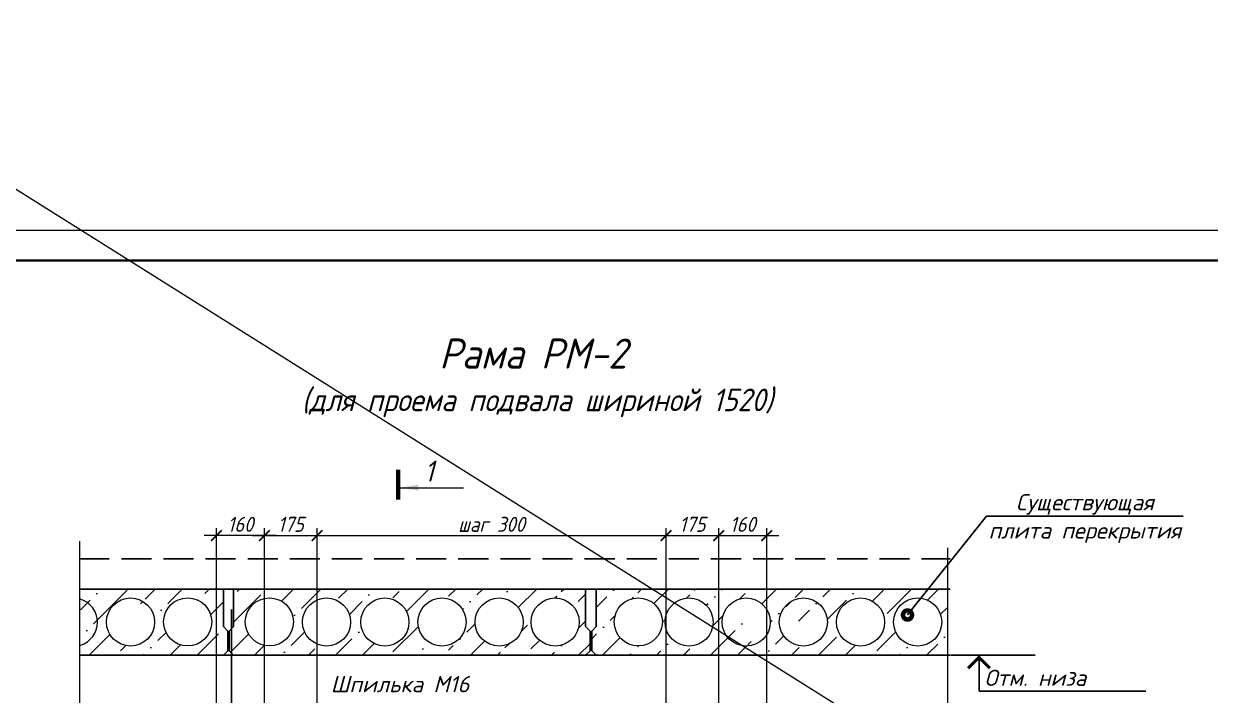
# Model space of a CAD drawing. Header units: millimetres. Extents: x 749182 to 2267578, y 70462 to 311449.
# Drawn here: x 2153255 to 2157200, y 202755 to 204988 of the extents above; entities that cross this region are included whole.
import ezdxf
from ezdxf.enums import TextEntityAlignment as Align

# ---------------------------------------------------------------- set-up
doc = ezdxf.new("R2010")
doc.units = ezdxf.units.MM
doc.linetypes.add('ГОСТ 2.303 4', pattern=[7, 5, -2, 0])
doc.layers.get('Defpoints').update_dxf_attribs({"color": 255})
for name, color, linetype, lineweight in [('1Стены', 252, 'Continuous', 25), ('монолит', 176, 'Continuous', 50), ('Размер', 7, 'Continuous', 13), ('размеры', 7, 'Continuous', 9), ('Размеры КР', 164, 'Continuous', 9), ('штрих', 8, 'Continuous', 5), ('штриховка кирпич', 42, 'Continuous', 5)]:
    doc.layers.add(name, color=color, linetype=linetype, lineweight=lineweight)
doc.layers.add('CS_UNPLOTTED', color=254, linetype='Continuous', plot=False)
doc.layers.add('Текст', color=7, linetype='Continuous')
doc.styles.add('GOST', font='', dxfattribs={"width": 0.8, "oblique": 10})
doc.styles.add('GOST 2.304_new', font='isocpeur.ttf', dxfattribs={"width": 0.9, "oblique": 15})
doc.styles.add('М2', font='isocpeui.ttf')
doc.styles.get('GOST').set_extended_font_data('GOST type A')
doc.dimstyles.new('SPDS', dxfattribs={"dimscale": 25, "dimtxt": 2.5, "dimasz": 1.77, "dimexe": 1.25, "dimexo": 0.625, "dimtad": 1, "dimdec": 0, "dimrnd": 0.001, "dimtxsty": 'GOST 2.304_new', "dimblk": 'ARCHTICK', "dimcen": 2.5, "dimdle": 2, "dimclrt": 256, "dimazin": 2, "dimtfac": 0.75, "dimtdec": 0, "dimtmove": 1, "dimatfit": 3, "dimfxl": 0, "dimtolj": 1, "dimlwd": 9, "dimlwe": 9, "dimarcsym": 0})
pattern_1 = [(45, (-39779055.16, -1235958.84), (33.67596045, 123.47852166), [158.75, -31.75, 0, -31.75])]

# ---------------------------------------------------------------- blocks, each defined once
blk = doc.blocks.new('_ArchTick')
at = {"color": 0, "linetype": 'ByBlock', "const_width": 0.15}
blk.add_lwpolyline([(-0.5, -0.5), (0.5, 0.5)], dxfattribs=at)
blk = doc.blocks.new('*D1229')
at = {"layer": 'Defpoints', "color": 0, "lineweight": 20, "ltscale": 20, "transparency": 16777216}
for p in [(2153895.8, 203285.8), (2153895.8, 202597.9), (2154055.8, 202357.9)]:
    blk.add_point(p, dxfattribs=at)
at = {"layer": 'размеры', "color": 0, "lineweight": 9, "ltscale": 20, "transparency": 16777216}
for p, q in [((2153895.8, 202610.4), (2153895.8, 203310.8)), ((2154055.8, 202370.4), (2154055.8, 203310.8)), ((2154095.8, 203285.8), (2153855.8, 203285.8))]:
    blk.add_line(p, q, dxfattribs=at)
at = {"layer": 'размеры', "color": 0, "lineweight": 9, "ltscale": 20, "transparency": 16777216, "xscale": 35.4, "yscale": 35.4, "zscale": 35.4, "rotation": 180}
blk.add_blockref('_ArchTick', (2153895.8, 203285.8), dxfattribs=at)
at = {"layer": 'размеры', "color": 0, "lineweight": 9, "ltscale": 20, "transparency": 16777216, "xscale": 35.4, "yscale": 35.4, "zscale": 35.4}
blk.add_blockref('_ArchTick', (2154055.8, 203285.8), dxfattribs=at)
at = {"layer": 'размеры', "ltscale": 20, "transparency": 16777216, "insert": (2153975.8, 203323.3), "char_height": 50, "attachment_point": 5, "style": 'GOST 2.304_new'}
blk.add_mtext('\\A1;160', dxfattribs=at)
blk = doc.blocks.new('*D1230')
at = {"layer": 'Defpoints', "color": 0, "lineweight": 20, "ltscale": 20, "transparency": 16777216}
for p in [(2155725.8, 203285.8), (2155565.8, 202597.9), (2155725.8, 202597.9)]:
    blk.add_point(p, dxfattribs=at)
at = {"layer": 'размеры', "color": 0, "lineweight": 9, "ltscale": 20, "transparency": 16777216}
for p, q in [((2155565.8, 202610.4), (2155565.8, 203310.8)), ((2155725.8, 202610.4), (2155725.8, 203310.8)), ((2155525.8, 203285.8), (2155765.8, 203285.8))]:
    blk.add_line(p, q, dxfattribs=at)
at = {"layer": 'размеры', "color": 0, "lineweight": 9, "ltscale": 20, "transparency": 16777216, "xscale": 35.4, "yscale": 35.4, "zscale": 35.4, "rotation": 180}
blk.add_blockref('_ArchTick', (2155565.8, 203285.8), dxfattribs=at)
at = {"layer": 'размеры', "color": 0, "lineweight": 9, "ltscale": 20, "transparency": 16777216, "xscale": 35.4, "yscale": 35.4, "zscale": 35.4}
blk.add_blockref('_ArchTick', (2155725.8, 203285.8), dxfattribs=at)
at = {"layer": 'размеры', "ltscale": 20, "transparency": 16777216, "insert": (2155645.8, 203323.3), "char_height": 50, "attachment_point": 5, "style": 'GOST 2.304_new'}
blk.add_mtext('\\A1;160', dxfattribs=at)
blk = doc.blocks.new('*D1239')
at = {"layer": 'Defpoints', "color": 0, "lineweight": 20, "ltscale": 20, "transparency": 16777216}
for p in [(2154230.6, 203285.8), (2154055.8, 203208.1), (2154230.6, 202477.9)]:
    blk.add_point(p, dxfattribs=at)
at = {"layer": 'размеры', "color": 0, "lineweight": 9, "ltscale": 20, "transparency": 16777216}
for p, q in [((2154055.8, 203220.6), (2154055.8, 203310.8)), ((2154230.6, 202490.4), (2154230.6, 203310.8)), ((2154015.8, 203285.8), (2154270.6, 203285.8))]:
    blk.add_line(p, q, dxfattribs=at)
at = {"layer": 'размеры', "color": 0, "lineweight": 9, "ltscale": 20, "transparency": 16777216, "xscale": 35.4, "yscale": 35.4, "zscale": 35.4, "rotation": 180}
blk.add_blockref('_ArchTick', (2154055.8, 203285.8), dxfattribs=at)
at = {"layer": 'размеры', "color": 0, "lineweight": 9, "ltscale": 20, "transparency": 16777216, "xscale": 35.4, "yscale": 35.4, "zscale": 35.4}
blk.add_blockref('_ArchTick', (2154230.6, 203285.8), dxfattribs=at)
at = {"layer": 'размеры', "ltscale": 20, "transparency": 16777216, "insert": (2154143.2, 203323.3), "char_height": 50, "attachment_point": 5, "style": 'GOST 2.304_new'}
blk.add_mtext('\\A1;175', dxfattribs=at)
blk = doc.blocks.new('*D1240')
at = {"layer": 'Defpoints', "color": 0, "lineweight": 20, "ltscale": 20, "transparency": 16777216}
for p in [(2155565.8, 203285.8), (2155565.8, 202967.2), (2155390.7, 202477.9)]:
    blk.add_point(p, dxfattribs=at)
at = {"layer": 'размеры', "color": 0, "lineweight": 9, "ltscale": 20, "transparency": 16777216}
for p, q in [((2155390.7, 202490.4), (2155390.7, 203310.8)), ((2155565.8, 202979.7), (2155565.8, 203310.8)), ((2155350.7, 203285.8), (2155605.8, 203285.8))]:
    blk.add_line(p, q, dxfattribs=at)
at = {"layer": 'размеры', "color": 0, "lineweight": 9, "ltscale": 20, "transparency": 16777216, "xscale": 35.4, "yscale": 35.4, "zscale": 35.4, "rotation": 180}
blk.add_blockref('_ArchTick', (2155390.7, 203285.8), dxfattribs=at)
at = {"layer": 'размеры', "color": 0, "lineweight": 9, "ltscale": 20, "transparency": 16777216, "xscale": 35.4, "yscale": 35.4, "zscale": 35.4}
blk.add_blockref('_ArchTick', (2155565.8, 203285.8), dxfattribs=at)
at = {"layer": 'размеры', "ltscale": 20, "transparency": 16777216, "insert": (2155478.2, 203323.3), "char_height": 50, "attachment_point": 5, "style": 'GOST 2.304_new'}
blk.add_mtext('\\A1;175', dxfattribs=at)
blk = doc.blocks.new('*D1241')
at = {"layer": 'Defpoints', "color": 0, "lineweight": 20, "ltscale": 20, "transparency": 16777216}
for p in [(2155390.7, 203285.8), (2154230.6, 203232.6), (2155390.7, 203161.1)]:
    blk.add_point(p, dxfattribs=at)
at = {"layer": 'размеры', "color": 0, "lineweight": 9, "ltscale": 20, "transparency": 16777216}
for p, q in [((2154230.6, 203245.1), (2154230.6, 203310.8)), ((2155390.7, 203173.6), (2155390.7, 203310.8)), ((2154190.6, 203285.8), (2155430.7, 203285.8))]:
    blk.add_line(p, q, dxfattribs=at)
at = {"layer": 'размеры', "color": 0, "lineweight": 9, "ltscale": 20, "transparency": 16777216, "xscale": 35.4, "yscale": 35.4, "zscale": 35.4, "rotation": 180}
blk.add_blockref('_ArchTick', (2154230.6, 203285.8), dxfattribs=at)
at = {"layer": 'размеры', "color": 0, "lineweight": 9, "ltscale": 20, "transparency": 16777216, "xscale": 35.4, "yscale": 35.4, "zscale": 35.4}
blk.add_blockref('_ArchTick', (2155390.7, 203285.8), dxfattribs=at)
at = {"layer": 'размеры', "ltscale": 20, "transparency": 16777216, "insert": (2154810.6, 203323.3), "char_height": 50, "attachment_point": 5, "style": 'GOST 2.304_new'}
blk.add_mtext('\\A1;шаг 300', dxfattribs=at)
blk = doc.blocks.new('*U713')
at = {"color": 44, "lineweight": 20, "ltscale": 10}
blk.add_line((594, 420), (0, 420), dxfattribs=at)
at = {"color": 137, "lineweight": 35, "ltscale": 10}
blk.add_line((589, 415), (20, 415), dxfattribs=at)
at = {"color": 44, "lineweight": 13, "style": 'GOST', "oblique": 10, "width": 0.8}
for tag in ['ФОРМАТВЕРТ', 'ФОРМАТГОРИЗ']:
    blk.add_attdef(tag, (542.98, 1.6), '', height=2, dxfattribs=at)

msp = doc.modelspace()

# ---------------------------------------------------------------- hatches: boundary and pattern name
at = {"layer": 'штрих', "ltscale": 100}
h = msp.add_hatch(dxfattribs=at)
h.set_pattern_fill('ANSI36', color=256, scale=20)
h.set_pattern_definition(pattern_1)
edge = h.paths.add_edge_path(flags=16)
edge.add_arc((2153610.5002, 202998.3503), 80, 0, 360)
h.paths.add_polyline_path([(2153658.9588, 203055.2309), (2153621.8847, 203065.1649), (2153621.8847, 203099.6024), (2153658.9588, 203089.6684)], flags=16)
edge = h.paths.add_edge_path(flags=16)
edge.add_arc((2153800.4989, 202998.8139), 80, 0, 360)
h.paths.add_polyline_path([(2153797.3565, 203000.3826), (2153808.0868, 203040.4287), (2153864.4618, 203040.4287), (2153853.7315, 203000.3826)], flags=0)
h.paths.add_polyline_path([(2153730.5975, 202893.6176), (2153692.4879, 202903.829), (2153692.4879, 202939.1985), (2153730.5975, 202928.9871)], flags=16)
h.paths.add_polyline_path([(2153441.0545, 202919.3441), (2153441.2417, 203076.8689), (2153441.2637, 203095.3996), (2153441.2662, 203108.0503), (2153440.9537, 202888.0503), (2153441.0173, 202888.044)])
h.paths.add_polyline_path([(2153444.4061, 203108.0503), (2153919.2769, 203108.0503), (2153919.2769, 202983.0503), (2153934.2769, 202968.0503), (2153934.2769, 202903.0503), (2153919.2769, 202888.0503), (2153444.0935, 202888.0503)])
h = msp.add_hatch(dxfattribs=at)
h.set_pattern_fill('ANSI36', color=256, scale=20)
h.set_pattern_definition([(45, (-40431105.485, -1220427.923), (33.67596045, 123.47852166), [158.75, -31.75, 0, -31.75])])
h.paths.add_polyline_path([(2154468.3064, 203077.3946), (2154468.3064, 203108.0503), (2154285.1105, 203108.0503), (2154285.1105, 203074.9638, -0.331054119), (2154342.0807, 202998.3503, -0.331054119), (2154285.1105, 202921.7368), (2154285.1105, 202888.0503), (2154468.3064, 202888.0503), (2154468.3064, 202919.306, -0.460293486), (2154375.9775, 202998.3503, -0.460293486)])
h.paths.add_polyline_path([(2153953.304, 203108.0503), (2153953.304, 202983.0503), (2153938.304, 202968.0503), (2153938.304, 202903.0503), (2153953.304, 202888.0503), (2154270.4105, 202888.0503), (2154270.4105, 202918.7852, -0.44510651), (2154182.0807, 202998.3503, -0.44510651), (2154270.4105, 203077.9155), (2154270.4105, 203108.0503)])
h.paths.add_polyline_path([(2154152.0821, 202998.8139, -1), (2153992.0821, 202998.8139, -1)], flags=16)
h.paths.add_polyline_path([(2154483.0064, 203108.0503), (2154483.0064, 203073.646, -0.102074753), (2154510.5983, 203056.8018, -0.844047219), (2154595.6598, 203060.5446, -0.195504104), (2154653.3308, 203078.0117), (2154653.3308, 203108.0503)])
h.paths.add_polyline_path([(2154595.6598, 203060.5446, 0.844047219), (2154510.5983, 203056.8018, -0.207728726), (2154535.9775, 202998.3503, -0.207728726), (2154510.5983, 202939.8989, 0.844047219), (2154595.6598, 202936.1561, -0.226394881), (2154565.9775, 202998.3503, -0.226394881)])
h.paths.add_polyline_path([(2154653.3308, 202888.0503), (2154653.3308, 202918.689, -0.195504104), (2154595.6598, 202936.1561, -0.844047219), (2154510.5983, 202939.8989, -0.102074753), (2154483.0064, 202923.0546), (2154483.0064, 202888.0503)])
h.paths.add_polyline_path([(2154725.9775, 202998.3503, -0.334587013), (2154668.0308, 202921.45), (2154668.0308, 202888.0503), (2154840.4891, 202888.0503), (2154840.4891, 202918.4776, -0.43083795), (2154755.9775, 202998.3503, -0.43083795), (2154840.4891, 203078.223), (2154840.4891, 203108.0503), (2154668.0308, 203108.0503), (2154668.0308, 203075.2506, -0.334587013)])
h.paths.add_polyline_path([(2154855.1891, 203108.0503), (2154855.1891, 203076.0093, -0.344840005), (2154915.9775, 202998.3503, -0.344840005), (2154855.1891, 202920.6913), (2154855.1891, 202888.0503), (2155027.6473, 202888.0503), (2155027.6473, 202918.5442, -0.434760374), (2154942.0807, 202998.3503, -0.434760374), (2155027.6473, 203078.1564), (2155027.6473, 203108.0503)])
h.paths.add_polyline_path([(2155102.0807, 202998.3503, -0.341037633), (2155042.3473, 202920.96), (2155042.3473, 202888.0503), (2155123.304, 202888.0503), (2155138.304, 202903.0503), (2155138.304, 202968.0503), (2155123.304, 202983.0503), (2155123.304, 203108.0503), (2155042.3473, 203108.0503), (2155042.3473, 203075.7407, -0.341037633)])
h.paths.add_polyline_path([(2154083.3147, 202935.0885), (2154164.1786, 202935.0885), (2154185.6393, 203015.1808), (2154104.7753, 203015.1808)], flags=24)
h.paths.add_polyline_path([(2153867.792, 203001.5638), (2153983.917, 203001.5638), (2154004.8227, 203079.585), (2153888.6977, 203079.585)], flags=9)
h.paths.add_polyline_path([(2154765.0891, 202868.6424), (2154765.0891, 202939.3813), (2154688.8699, 202959.8042), (2154688.8699, 202889.0652)], flags=9)
h = msp.add_hatch(dxfattribs=at)
h.set_pattern_fill('ANSI36', color=256, scale=20)
h.set_pattern_definition(pattern_1)
h.paths.add_polyline_path([(2155296.9296, 203078.7989), (2155296.9296, 203108.0503), (2155469.3878, 203108.0503), (2155469.3878, 203078.3247, 0.421649488), (2155387.3624, 202998.3503, 0.421649488), (2155469.3878, 202918.376), (2155469.3878, 202888.0503), (2155296.9296, 202888.0503), (2155296.9296, 202918.8289, 0.419898171), (2155378.4791, 202998.8139, 0.419898171)])
h.paths.add_polyline_path([(2155484.0878, 203108.0503), (2156325.9917, 203108.0503), (2156326.3042, 202888.0503), (2155905.7885, 202888.0503), (2155905.7885, 202943.7024, 0.190245944), (2155927.3624, 202998.3503, 1), (2155767.3624, 202998.3503, 0.680324986), (2155905.7885, 202943.7024), (2155905.7885, 202888.0503), (2155484.0878, 202888.0503), (2155484.0878, 202920.1182, 0.353785905), (2155547.3624, 202998.3503, 0.353785905), (2155484.0878, 203076.5824)])
h.paths.add_polyline_path([(2155737.3624, 202998.3503, -1), (2155577.3624, 202998.3503, -1)], flags=16)
h.paths.add_polyline_path([(2156117.3624, 202998.3503, -1), (2155957.3624, 202998.3503, -1)], flags=16)
h.paths.add_polyline_path([(2156307.3624, 202998.3503, -1), (2156147.3624, 202998.3503, -1)], flags=16)
h.paths.add_polyline_path([(2155590.2513, 202922.5665), (2155611.712, 203002.6588), (2155692.5759, 203002.6588), (2155671.1153, 202922.5665)], flags=16)
h.paths.add_polyline_path([(2156327.3544, 203108.0503), (2156335.8419, 203108.0503), (2156335.8419, 202888.0503), (2156327.6669, 202888.0503)])
h.paths.add_polyline_path([(2155767.7821, 203001.5638), (2155788.6879, 203079.585), (2155904.8129, 203079.585), (2155883.9071, 203001.5638)])
h.paths.add_polyline_path([(2155218.4791, 202998.8139, 0.355497244), (2155282.2296, 202920.4816), (2155282.2296, 202888.0503), (2155158.5857, 202888.0503), (2155143.5857, 202903.0503), (2155143.5857, 202968.0503), (2155158.5857, 202983.0503), (2155158.5857, 203108.0503), (2155282.2296, 203108.0503), (2155282.2296, 203077.1463, 0.355497244), (2155218.4791, 202998.8139)])

# ---------------------------------------------------------------- linework, layer by layer
at = {"layer": '1Стены', "color": 6, "linetype": 'ГОСТ 2.303 4', "ltscale": 20}
msp.add_line((2153440.033, 203208.0503), (2156335.8419, 203208.0503), dxfattribs=at)
at = {"layer": 'CS_UNPLOTTED', "ltscale": 20}
msp.add_line((2153945.7786, 203039.7581), (2153945.7786, 200124.7421), dxfattribs=at)
at = {"layer": 'монолит', "lineweight": 25, "ltscale": 100}
for p, q in [((2153444.4061, 203108.0503), (2156325.9917, 203108.0503)), ((2156327.3544, 203108.0503), (2156335.8419, 203108.0503)), ((2153444.0935, 202888.0503), (2156326.3042, 202888.0503)), ((2156327.6669, 202888.0503), (2156335.8419, 202888.0503))]:
    msp.add_line(p, q, dxfattribs=at)
at = {"layer": 'Размер', "linetype": 'Continuous', "ltscale": 20}
msp.add_line((2154507.1726, 203445.2479), (2154717.4339, 203445.2479), dxfattribs=at)
at = {"layer": 'Размер', "linetype": 'Continuous', "ltscale": 20, "const_width": 14}
msp.add_lwpolyline([(2154500.1726, 203505.2479), (2154500.1726, 203405.2479)], dxfattribs=at)
at = {"layer": 'Размер', "linetype": 'Continuous', "ltscale": 20}
msp.add_solid([(2154507.1726, 203445.2479), (2154567.2626, 203455.3035), (2154567.2626, 203435.1922)], dxfattribs=at)
at = {"layer": 'Размеры КР', "lineweight": 20}
msp.add_line((2146309.9318, 208786.5205), (2267577.9913, 132583.1452), dxfattribs=at)
at = {"layer": 'Текст', "ltscale": 20}
for p, q in [((2156193.5431, 203021.8467), (2156456.624, 203350.0001)), ((2156456.624, 203350.0001), (2157109.544, 203350.0001))]:
    msp.add_line(p, q, dxfattribs=at)
at = {"layer": 'Текст', "ltscale": 10}
for p, q in [((2153919.2769, 203108.0503), (2153919.2769, 202983.0503)), ((2153953.304, 203108.0503), (2153953.304, 202983.0503)), ((2155123.304, 203108.0503), (2155123.304, 202983.0503)), ((2155158.5857, 203108.0503), (2155158.5857, 202983.0503)), ((2153934.2769, 202968.0503), (2153919.2769, 202983.0503)), ((2153934.2769, 202968.0503), (2153934.2769, 202903.0503)), ((2153938.304, 202968.0503), (2153953.304, 202983.0503)), ((2153938.304, 202968.0503), (2153938.304, 202903.0503)), ((2155138.304, 202968.0503), (2155123.304, 202983.0503)), ((2155138.304, 202968.0503), (2155138.304, 202903.0503)), ((2155143.5857, 202968.0503), (2155158.5857, 202983.0503)), ((2155143.5857, 202968.0503), (2155143.5857, 202903.0503)), ((2153919.2769, 202888.0503), (2153934.2769, 202903.0503)), ((2153953.304, 202888.0503), (2153938.304, 202903.0503)), ((2155138.304, 202903.0503), (2155123.304, 202888.0503)), ((2155143.5857, 202903.0503), (2155158.5857, 202888.0503))]:
    msp.add_line(p, q, dxfattribs=at)
at = {"layer": 'Текст', "linetype": 'Continuous', "ltscale": 10}
for p, q in [((2156337.2046, 202888.0503), (2156617.4702, 202888.0503)), ((2156431.3359, 202888.0503), (2156431.3359, 202768.0503)), ((2156431.3359, 202768.0503), (2156985.8616, 202768.0503))]:
    msp.add_line(p, q, dxfattribs=at)
at = {"layer": 'Текст', "ltscale": 20, "const_width": 30}
msp.add_lwpolyline([(2156201.0431, 203021.8467, 1), (2156186.0431, 203021.8467, 1)], format="xyb", close=True, dxfattribs=at)
at = {"layer": 'Текст', "linetype": 'Continuous', "ltscale": 10, "const_width": 10}
msp.add_lwpolyline([(2156467.8004, 202844.5148), (2156431.3359, 202880.9793), (2156394.8714, 202844.5148)], dxfattribs=at)
at = {"layer": 'штрих', "ltscale": 100}
for centre in [(2153610.5002, 202998.3503), (2153800.4989, 202998.8139), (2154072.0821, 202998.8139), (2154262.0807, 202998.3503), (2154455.9775, 202998.3503), (2154645.9775, 202998.3503), (2154835.9775, 202998.3503), (2155022.0807, 202998.3503), (2155298.4791, 202998.8139), (2155467.3624, 202998.3503), (2155657.3624, 202998.3503), (2155847.3624, 202998.3503), (2156037.3624, 202998.3503), (2156227.3624, 202998.3503)]:
    msp.add_circle(centre, 80, dxfattribs=at)
msp.add_arc((2153420.5015, 202997.8867), 80, 287.1870798, 72.6501105, dxfattribs=at)
at = {"layer": 'штриховка кирпич', "linetype": 'Continuous', "ltscale": 20}
for points in [[(2153441.3424, 203267.4958), (2153438.5835, 200945.5637), (2153513.5586, 200927.9571), (2153363.509, 200893.1703), (2153438.4841, 200875.5638), (2153435.7252, 199546.96)], [(2156332.8954, 199548.1815), (2156330.1366, 200853.5049), (2156255.1118, 200870.8984), (2156405.0619, 200906.1115), (2156330.0371, 200923.5049), (2156327.2782, 203245.4339)]]:
    msp.add_lwpolyline(points, dxfattribs=at)

# ---------------------------------------------------------------- block references
at = {"xscale": 20, "yscale": 20, "zscale": 20}
msp.add_blockref('*U713', (2152387.0947, 195900.3114), dxfattribs=at)

# ---------------------------------------------------------------- texts
at = {"layer": 'Размер', "linetype": 'Continuous', "ltscale": 20, "style": 'GOST 2.304_new', "oblique": 15, "width": 0.9}
msp.add_text('1', height=70, dxfattribs=at).set_placement((2154587.1726, 203465.2479))
at = {"layer": 'Текст', "ltscale": 20, "style": 'М2'}
for s, p in [('Существующая', (2156783.084, 203370.0001)), ('Шпилька М16', (2154506.215, 202764.816))]:
    msp.add_text(s, height=54, dxfattribs=at).set_placement(p, align=Align.CENTER)
msp.add_text('плита перекрытия', height=54, dxfattribs=at).set_placement((2156783.084, 203330.0001), align=Align.TOP_CENTER)
msp.add_text('Отм. низа', height=54, dxfattribs=at).set_placement((2156449.3359, 202786.0503))
at = {"layer": 'Текст', "lineweight": 30, "ltscale": 20, "insert": (2153803.5146, 203941.3147), "char_height": 100, "attachment_point": 1, "style": 'GOST 2.304_new'}
msp.add_mtext_dynamic_manual_height_columns('\\pi833.18534;Рама РМ-2{\\H0.75x; \\P\\pi375.69655;(для проема подвала шириной 1520)}', width=2322.960521, gutter_width=125, heights=[0], dxfattribs=at)

# ---------------------------------------------------------------- dimensions: what is measured, and where the dimension line sits
at = {"layer": 'размеры', "ltscale": 20}
dim = msp.add_linear_dim(base=(2155390.6576, 203285.7617), p1=(2154230.6121, 203232.5993), p2=(2155390.6576, 203161.0563), text='шаг 300', dimstyle='SPDS', override={"dimscale": 20, "dimfxl": 1.25, "dimtfill": 0, "dimarcsym": 1}, dxfattribs=at)
dim.commit()
dim.dimension.update_dxf_attribs({"geometry": '*D1241', "text_midpoint": (2154810.6349, 203323.2617)})
for base, p1, p2, picture, middle in [((2153895.7786, 203285.7617), (2154055.7835, 202357.9098), (2153895.7786, 202597.9098), '*D1229', (2153975.7811, 203323.2617)), ((2154230.6121, 203285.7617), (2154055.7835, 203208.0503), (2154230.6121, 202477.9098), '*D1239', (2154143.1978, 203323.2617)), ((2155565.7885, 203285.7617), (2155390.6576, 202477.9098), (2155565.7885, 202967.2419), '*D1240', (2155478.223, 203323.2617)), ((2155725.7885, 203285.7617), (2155565.7885, 202597.9098), (2155725.7885, 202597.9098), '*D1230', (2155645.7885, 203323.2617))]:
    dim = msp.add_linear_dim(base=base, p1=p1, p2=p2, dimstyle='SPDS', override={"dimscale": 20, "dimfxl": 1.25, "dimtfill": 0, "dimarcsym": 1}, dxfattribs=at)
    dim.commit()
    dim.dimension.update_dxf_attribs({"geometry": picture, "text_midpoint": middle})

doc.saveas('drawing.dxf')
